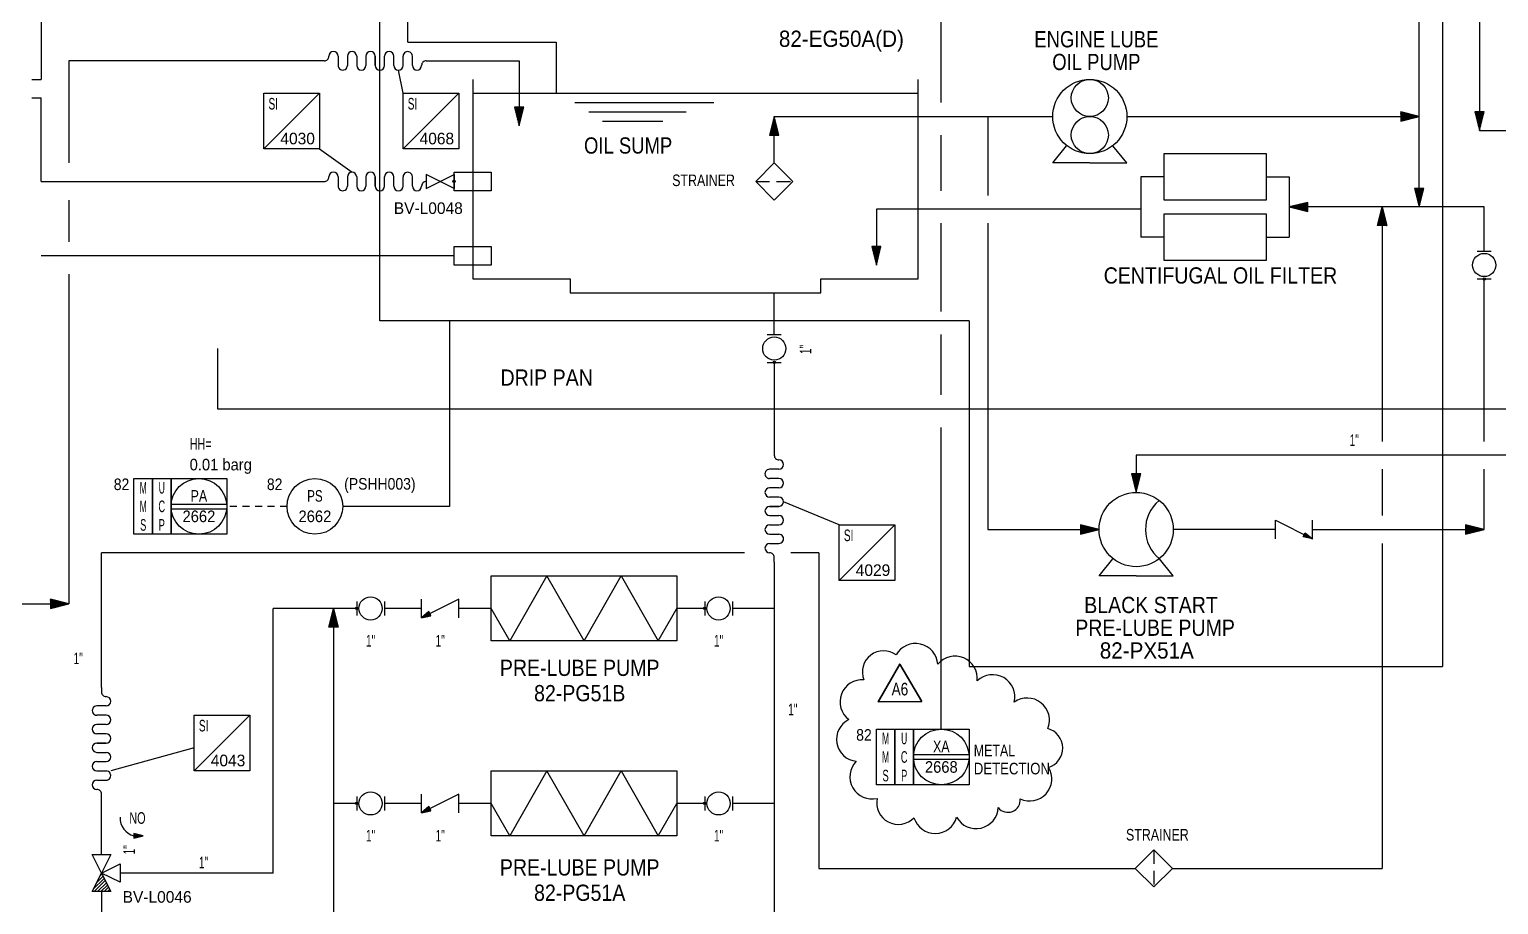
# Model space of a CAD drawing. Header units: millimetres. Extents: x 13 to 838, y 4 to 592.
# Drawn here: x 192.5 to 509.1, y 200.2 to 388.8 of the extents above; entities that cross this region are included whole.
import ezdxf
from ezdxf.enums import TextEntityAlignment as Align

# ---------------------------------------------------------------- set-up
doc = ezdxf.new("R2010")
doc.units = ezdxf.units.MM
doc.header["$PDMODE"] = 32
doc.header["$PDSIZE"] = 0.5
doc.linetypes.add('MEDIUM_DASHED', pattern=[4.5, 3, -1.5])
doc.linetypes.add('SHORT_DASHED', pattern=[2.7, 1.5, -1.2])
for name, color, linetype, lineweight in [('1', 7, 'Continuous', 25), ('18', 7, 'Continuous', 25), ('51', 7, 'Continuous', 25)]:
    doc.layers.add(name, color=color, linetype=linetype, lineweight=lineweight)
for name, color, linetype in [('35', 7, 'Continuous'), ('36', 7, 'Continuous'), ('62', 7, 'Continuous')]:
    doc.layers.add(name, color=color, linetype=linetype)

msp = doc.modelspace()

# ---------------------------------------------------------------- linework, layer by layer
at = {"layer": '1'}
for p, q in [((274, 386), (274, 492)), ((492, 350.5), (492, 423)), ((195, 395), (195, 378)), ((274, 386), (306, 386)), ((306, 386), (306, 375)), ((259, 383), (259, 381)), ((261, 383), (261, 381)), ((263, 383), (263, 381)), ((265, 383), (265, 381)), ((267, 381), (267, 383)), ((267, 383), (267, 381)), ((269, 381), (269, 383)), ((271, 381), (271, 383)), ((273, 375), (272, 380)), ((273, 381), (273, 383)), ((275, 381), (275, 383)), ((193, 378), (195, 378)), ((193, 374), (195, 374)), ((195, 356), (195, 374)), ((288, 375), (384, 375)), ((297.009, 371.962), (298.594, 370.376)), ((297.057, 371.774), (298.566, 370.263)), ((297.104, 371.585), (298.538, 370.15)), ((297.113, 372), (298.622, 370.49)), ((297.151, 371.396), (298.509, 370.037)), ((297.198, 371.208), (298.481, 369.924)), ((297.245, 371.019), (298.453, 369.811)), ((297.255, 372), (298.651, 370.603)), ((297.292, 370.83), (298.424, 369.697)), ((297.34, 370.642), (298.396, 369.584)), ((297.396, 372), (298.679, 370.716)), ((297.537, 372), (298.707, 370.829)), ((297.679, 372), (298.736, 370.942)), ((297.82, 372), (298.764, 371.055)), ((297.961, 372), (298.792, 371.169)), ((298.103, 372), (298.82, 371.282)), ((298.244, 372), (298.849, 371.395)), ((298.386, 372), (298.877, 371.508)), ((298.527, 372), (298.905, 371.621)), ((298.668, 372), (298.934, 371.734)), ((298.81, 372), (298.962, 371.848)), ((298.951, 372), (298.99, 371.961)), ((310, 373), (340, 373)), ((313, 371), (334, 371)), ((488, 370.951), (488.039, 370.99)), ((488, 370.81), (488.152, 370.962)), ((488, 370.668), (488.266, 370.934)), ((488, 370.527), (488.379, 370.905)), ((488, 370.386), (488.492, 370.877)), ((488, 370.244), (488.605, 370.849)), ((488, 370.103), (488.718, 370.82)), ((488, 369.961), (488.831, 370.792)), ((488, 369.82), (488.945, 370.764)), ((488, 369.679), (489.058, 370.736)), ((488, 369.537), (489.171, 370.707)), ((488, 369.396), (489.284, 370.679)), ((488, 369.255), (489.397, 370.651)), ((488, 369.113), (489.51, 370.622)), ((488.038, 369.009), (489.624, 370.594)), ((488.226, 369.057), (489.737, 370.566)), ((488.415, 369.104), (489.85, 370.538)), ((488.604, 369.151), (489.963, 370.509)), ((488.792, 369.198), (490.076, 370.481)), ((504.009, 370.962), (505.594, 369.376)), ((504.057, 370.774), (505.566, 369.263)), ((504.104, 370.585), (505.538, 369.15)), ((504.113, 371), (505.622, 369.49)), ((504.255, 371), (505.651, 369.603)), ((504.396, 371), (505.679, 369.716)), ((504.537, 371), (505.707, 369.829)), ((504.679, 371), (505.736, 369.942)), ((504.82, 371), (505.764, 370.055)), ((504.961, 371), (505.792, 370.169)), ((505.103, 371), (505.82, 370.282)), ((505.244, 371), (505.849, 370.395)), ((505.386, 371), (505.877, 370.508)), ((505.527, 371), (505.905, 370.621)), ((505.668, 371), (505.934, 370.734)), ((505.81, 371), (505.962, 370.848)), ((505.951, 371), (505.99, 370.961)), ((297.387, 370.453), (298.368, 369.471)), ((297.434, 370.264), (298.339, 369.358)), ((297.481, 370.076), (298.311, 369.245)), ((297.528, 369.887), (298.283, 369.132)), ((297.575, 369.698), (298.255, 369.018)), ((297.623, 369.509), (298.226, 368.905)), ((297.67, 369.321), (298.198, 368.792)), ((297.717, 369.132), (298.17, 368.679)), ((297.764, 368.943), (298.141, 368.566)), ((297.811, 368.755), (298.113, 368.453)), ((297.858, 368.566), (298.085, 368.339)), ((297.906, 368.377), (298.057, 368.226)), ((297.953, 368.189), (298.028, 368.113)), ((316, 369), (329, 369)), ((353.745, 366), (352.349, 367.397)), ((353.887, 366), (352.378, 367.51)), ((353.991, 366.038), (352.406, 367.624)), ((353.943, 366.226), (352.434, 367.737)), ((353.896, 366.415), (352.462, 367.85)), ((353.849, 366.604), (352.491, 367.963)), ((353.802, 366.792), (352.519, 368.076)), ((353.755, 366.981), (352.547, 368.189)), ((353.708, 367.17), (352.576, 368.303)), ((353.66, 367.358), (352.604, 368.416)), ((353.613, 367.547), (352.632, 368.529)), ((353.566, 367.736), (352.661, 368.642)), ((353.519, 367.924), (352.689, 368.755)), ((353.472, 368.113), (352.717, 368.868)), ((353.425, 368.302), (352.745, 368.982)), ((353.377, 368.491), (352.774, 369.095)), ((353.33, 368.679), (352.802, 369.208)), ((353.283, 368.868), (352.83, 369.321)), ((353.236, 369.057), (352.859, 369.434)), ((353.189, 369.245), (352.887, 369.547)), ((353.142, 369.434), (352.915, 369.661)), ((353.094, 369.623), (352.943, 369.774)), ((353.047, 369.811), (352.972, 369.887)), ((399, 370), (399, 353)), ((429, 370), (492, 370)), ((488.981, 369.245), (490.189, 370.453)), ((489.17, 369.292), (490.303, 370.424)), ((489.358, 369.34), (490.416, 370.396)), ((489.547, 369.387), (490.529, 370.368)), ((489.736, 369.434), (490.642, 370.339)), ((489.924, 369.481), (490.755, 370.311)), ((490.113, 369.528), (490.868, 370.283)), ((490.302, 369.575), (490.982, 370.255)), ((490.491, 369.623), (491.095, 370.226)), ((490.679, 369.67), (491.208, 370.198)), ((490.868, 369.717), (491.321, 370.17)), ((491.057, 369.764), (491.434, 370.141)), ((491.245, 369.811), (491.547, 370.113)), ((491.434, 369.858), (491.661, 370.085)), ((491.623, 369.906), (491.774, 370.057)), ((491.811, 369.953), (491.887, 370.028)), ((504.151, 370.396), (505.509, 369.037)), ((504.198, 370.208), (505.481, 368.924)), ((504.245, 370.019), (505.453, 368.811)), ((504.292, 369.83), (505.424, 368.697)), ((504.34, 369.642), (505.396, 368.584)), ((504.387, 369.453), (505.368, 368.471)), ((504.434, 369.264), (505.339, 368.358)), ((504.481, 369.076), (505.311, 368.245)), ((504.528, 368.887), (505.283, 368.132)), ((504.575, 368.698), (505.255, 368.018)), ((504.623, 368.509), (505.226, 367.905)), ((504.67, 368.321), (505.198, 367.792)), ((504.717, 368.132), (505.17, 367.679)), ((504.764, 367.943), (505.141, 367.566)), ((504.811, 367.755), (505.113, 367.453)), ((504.858, 367.566), (505.085, 367.339)), ((504.906, 367.377), (505.057, 367.226)), ((352.049, 366), (352.01, 366.039)), ((352.19, 366), (352.038, 366.152)), ((352.332, 366), (352.066, 366.266)), ((352.473, 366), (352.095, 366.379)), ((352.614, 366), (352.123, 366.492)), ((352.756, 366), (352.151, 366.605)), ((352.897, 366), (352.18, 366.718)), ((353.039, 366), (352.208, 366.831)), ((353.18, 366), (352.236, 366.945)), ((353.321, 366), (352.264, 367.058)), ((353.463, 366), (352.293, 367.171)), ((353.604, 366), (352.321, 367.284)), ((504.953, 367.189), (505.028, 367.113)), ((255, 363), (262, 358)), ((195, 356), (256, 356)), ((259, 357), (259, 355)), ((261, 357), (261, 355)), ((263, 357), (263, 355)), ((265, 357), (265, 355)), ((267, 355), (267, 357)), ((267, 357), (267, 355)), ((269, 355), (269, 357)), ((271, 355), (271, 357)), ((273, 355), (273, 357)), ((275, 355), (275, 357)), ((437, 357), (432, 357)), ((437, 357), (432, 357)), ((432, 357), (432, 344)), ((459, 357), (464, 357)), ((201, 352), (201, 343)), ((467.962, 351.491), (466.376, 349.906)), ((491.009, 354.462), (492.594, 352.876)), ((491.057, 354.274), (492.566, 352.763)), ((491.104, 354.085), (492.538, 352.65)), ((491.113, 354.5), (492.622, 352.99)), ((491.151, 353.896), (492.509, 352.537)), ((491.198, 353.708), (492.481, 352.424)), ((491.245, 353.519), (492.453, 352.311)), ((491.255, 354.5), (492.651, 353.103)), ((491.292, 353.33), (492.424, 352.197)), ((491.34, 353.142), (492.396, 352.084)), ((491.387, 352.953), (492.368, 351.971)), ((491.396, 354.5), (492.679, 353.216)), ((491.434, 352.764), (492.339, 351.858)), ((491.481, 352.576), (492.311, 351.745)), ((491.528, 352.387), (492.283, 351.632)), ((491.537, 354.5), (492.707, 353.329)), ((491.575, 352.198), (492.255, 351.518)), ((491.623, 352.009), (492.226, 351.405)), ((491.67, 351.821), (492.198, 351.292)), ((491.679, 354.5), (492.736, 353.442)), ((491.717, 351.632), (492.17, 351.179)), ((491.82, 354.5), (492.764, 353.555)), ((491.961, 354.5), (492.792, 353.669)), ((492.103, 354.5), (492.82, 353.782)), ((492.244, 354.5), (492.849, 353.895)), ((492.386, 354.5), (492.877, 354.008)), ((492.527, 354.5), (492.905, 354.121)), ((492.668, 354.5), (492.934, 354.234)), ((492.81, 354.5), (492.962, 354.348)), ((492.951, 354.5), (492.99, 354.461)), ((492, 350.5), (464, 350.5)), ((464.189, 350.547), (464.113, 350.472)), ((464.377, 350.594), (464.226, 350.443)), ((464.566, 350.642), (464.339, 350.415)), ((464.755, 350.689), (464.453, 350.387)), ((464.943, 350.736), (464.566, 350.359)), ((465.132, 350.783), (464.679, 350.33)), ((465.321, 350.83), (464.792, 350.302)), ((465.509, 350.877), (464.905, 350.274)), ((465.698, 350.925), (465.018, 350.245)), ((465.887, 350.972), (465.132, 350.217)), ((466.076, 351.019), (465.245, 350.189)), ((466.264, 351.066), (465.358, 350.161)), ((466.453, 351.113), (465.471, 350.132)), ((466.642, 351.16), (465.584, 350.104)), ((466.83, 351.208), (465.697, 350.076)), ((467.019, 351.255), (465.811, 350.047)), ((467.208, 351.302), (465.924, 350.019)), ((467.396, 351.349), (466.037, 349.991)), ((467.585, 351.396), (466.15, 349.962)), ((467.774, 351.443), (466.263, 349.934)), ((468, 351.387), (466.49, 349.878)), ((468, 351.245), (466.603, 349.849)), ((468, 351.104), (466.716, 349.821)), ((468, 350.963), (466.829, 349.793)), ((468, 350.821), (466.942, 349.764)), ((468, 350.68), (467.055, 349.736)), ((468, 350.539), (467.169, 349.708)), ((468, 350.397), (467.282, 349.68)), ((468, 350.256), (467.395, 349.651)), ((468, 350.114), (467.508, 349.623)), ((468, 349.973), (467.621, 349.595)), ((468, 349.832), (467.734, 349.566)), ((468, 349.69), (467.848, 349.538)), ((468, 349.549), (467.961, 349.51)), ((483.104, 346.915), (484.537, 348.35)), ((483.151, 347.104), (484.509, 348.463)), ((483.197, 347.292), (484.48, 348.576)), ((483.244, 347.481), (484.452, 348.689)), ((483.291, 347.67), (484.424, 348.803)), ((483.34, 347.858), (484.395, 348.916)), ((483.386, 348.047), (484.367, 349.029)), ((483.433, 348.236), (484.339, 349.142)), ((483.48, 348.424), (484.31, 349.255)), ((483.528, 348.613), (484.282, 349.368)), ((483.575, 348.802), (484.255, 349.482)), ((483.622, 348.991), (484.225, 349.595)), ((483.669, 349.179), (484.197, 349.708)), ((483.717, 349.368), (484.17, 349.821)), ((483.764, 349.557), (484.14, 349.934)), ((483.811, 349.745), (484.113, 350.047)), ((483.858, 349.934), (484.085, 350.161)), ((483.906, 350.123), (484.057, 350.274)), ((483.953, 350.311), (484.028, 350.387)), ((484, 350.5), (484, 300)), ((491.764, 351.443), (492.141, 351.066)), ((491.811, 351.255), (492.113, 350.953)), ((491.858, 351.066), (492.085, 350.839)), ((506, 350.5), (492, 350.5)), ((506, 341), (506, 350.5)), ((399, 347), (399, 317)), ((483.008, 346.538), (484.594, 348.124)), ((483.057, 346.726), (484.565, 348.237)), ((483.113, 346.5), (484.622, 348.01)), ((483.255, 346.5), (484.65, 347.897)), ((483.395, 346.5), (484.679, 347.784)), ((483.537, 346.5), (484.707, 347.671)), ((483.679, 346.5), (484.735, 347.558)), ((483.819, 346.5), (484.764, 347.445)), ((483.961, 346.5), (484.792, 347.331)), ((484.102, 346.5), (484.819, 347.218)), ((484.244, 346.5), (484.849, 347.105)), ((484.386, 346.5), (484.877, 346.992)), ((484.526, 346.5), (484.904, 346.879)), ((484.668, 346.5), (484.934, 346.766)), ((484.809, 346.5), (484.962, 346.652)), ((484.951, 346.5), (484.989, 346.539)), ((374.113, 342), (375.622, 340.49)), ((374.255, 342), (375.651, 340.603)), ((374.396, 342), (375.679, 340.716)), ((374.537, 342), (375.707, 340.829)), ((374.679, 342), (375.736, 340.942)), ((374.82, 342), (375.764, 341.055)), ((374.961, 342), (375.792, 341.169)), ((375.103, 342), (375.82, 341.282)), ((375.244, 342), (375.849, 341.395)), ((375.386, 342), (375.877, 341.508)), ((375.527, 342), (375.905, 341.621)), ((375.668, 342), (375.934, 341.734)), ((375.81, 342), (375.962, 341.848)), ((375.951, 342), (375.99, 341.961)), ((437, 344), (432, 344)), ((459, 344), (464, 344)), ((284, 340), (195, 340)), ((374.009, 341.962), (375.594, 340.376)), ((374.057, 341.774), (375.566, 340.263)), ((374.104, 341.585), (375.538, 340.15)), ((374.151, 341.396), (375.509, 340.037)), ((374.198, 341.208), (375.481, 339.924)), ((374.245, 341.019), (375.453, 339.811)), ((374.292, 340.83), (375.424, 339.697)), ((374.34, 340.642), (375.396, 339.584)), ((374.387, 340.453), (375.368, 339.471)), ((374.434, 340.264), (375.339, 339.358)), ((374.481, 340.076), (375.311, 339.245)), ((374.528, 339.887), (375.283, 339.132)), ((374.575, 339.698), (375.255, 339.018)), ((374.623, 339.509), (375.226, 338.905)), ((374.67, 339.321), (375.198, 338.792)), ((374.717, 339.132), (375.17, 338.679)), ((374.764, 338.943), (375.141, 338.566)), ((504.501, 341), (507.501, 341)), ((201, 336), (201, 265)), ((374.811, 338.755), (375.113, 338.453)), ((374.858, 338.566), (375.085, 338.339)), ((374.906, 338.377), (375.057, 338.226)), ((374.953, 338.189), (375.028, 338.113)), ((504.501, 335), (507.501, 335)), ((506, 300), (506, 335)), ((353, 323), (353, 332)), ((351.5, 323), (354.5, 323)), ((351.5, 317), (354.5, 317)), ((353, 317), (353, 298)), ((353, 298), (353, 297)), ((219, 280), (219, 292)), ((354, 294), (352, 294)), ((354, 292), (352, 292)), ((430.009, 292.962), (431.594, 291.376)), ((430.057, 292.774), (431.566, 291.263)), ((430.104, 292.585), (431.538, 291.15)), ((430.113, 293), (431.622, 291.49)), ((430.151, 292.396), (431.509, 291.037)), ((430.198, 292.208), (431.481, 290.924)), ((430.245, 292.019), (431.453, 290.811)), ((430.255, 293), (431.651, 291.603)), ((430.292, 291.83), (431.424, 290.697)), ((430.34, 291.642), (431.396, 290.584)), ((430.387, 291.453), (431.368, 290.471)), ((430.396, 293), (431.679, 291.716)), ((430.537, 293), (431.707, 291.829)), ((430.679, 293), (431.736, 291.942)), ((430.82, 293), (431.764, 292.055)), ((430.961, 293), (431.792, 292.169)), ((431.103, 293), (431.82, 292.282)), ((431.244, 293), (431.849, 292.395)), ((431.386, 293), (431.877, 292.508)), ((431.527, 293), (431.905, 292.621)), ((431.668, 293), (431.934, 292.734)), ((431.81, 293), (431.962, 292.848)), ((431.951, 293), (431.99, 292.961)), ((484, 294), (484, 284)), ((354, 290), (352, 290)), ((430.434, 291.264), (431.339, 290.358)), ((430.481, 291.076), (431.311, 290.245)), ((430.528, 290.887), (431.283, 290.132)), ((430.575, 290.698), (431.255, 290.018)), ((430.623, 290.509), (431.226, 289.905)), ((430.67, 290.321), (431.198, 289.792)), ((430.717, 290.132), (431.17, 289.679)), ((430.764, 289.943), (431.141, 289.566)), ((430.811, 289.755), (431.113, 289.453)), ((430.858, 289.566), (431.085, 289.339)), ((430.906, 289.377), (431.057, 289.226)), ((430.953, 289.189), (431.028, 289.113)), ((223, 286.5), (235, 286.5)), ((223, 285.5), (235, 285.5)), ((354, 288), (352, 288)), ((354, 286), (352, 286)), ((352, 286), (354, 286)), ((367, 282), (355, 287)), ((352, 284), (354, 284)), ((352, 282), (354, 282)), ((419, 281.951), (419.039, 281.99)), ((419, 281.81), (419.152, 281.962)), ((419, 281.668), (419.266, 281.934)), ((419, 281.527), (419.379, 281.905)), ((419, 281.386), (419.492, 281.877)), ((419, 281.244), (419.605, 281.849)), ((419, 281.103), (419.718, 281.82)), ((502, 281.951), (502.039, 281.99)), ((502, 281.81), (502.152, 281.962)), ((502, 281.668), (502.266, 281.934)), ((502, 281.527), (502.379, 281.905)), ((502, 281.386), (502.492, 281.877)), ((502, 281.244), (502.605, 281.849)), ((502, 281.103), (502.718, 281.82)), ((352, 280), (354, 280)), ((419, 280.961), (419.831, 281.792)), ((419, 280.82), (419.945, 281.764)), ((419, 280.679), (420.058, 281.736)), ((419, 280.537), (420.171, 281.707)), ((419, 280.396), (420.284, 281.679)), ((419, 280.255), (420.397, 281.651)), ((419, 280.113), (420.51, 281.622)), ((419.038, 280.009), (420.624, 281.594)), ((419.226, 280.057), (420.737, 281.566)), ((419.415, 280.104), (420.85, 281.538)), ((419.604, 280.151), (420.963, 281.509)), ((419.792, 280.198), (421.076, 281.481)), ((419.981, 280.245), (421.189, 281.453)), ((420.17, 280.292), (421.303, 281.424)), ((420.358, 280.34), (421.416, 281.396)), ((420.547, 280.387), (421.529, 281.368)), ((420.736, 280.434), (421.642, 281.339)), ((420.924, 280.481), (421.755, 281.311)), ((421.113, 280.528), (421.868, 281.283)), ((421.302, 280.575), (421.982, 281.255)), ((421.491, 280.623), (422.095, 281.226)), ((421.679, 280.67), (422.208, 281.198)), ((421.868, 280.717), (422.321, 281.17)), ((422.057, 280.764), (422.434, 281.141)), ((422.245, 280.811), (422.547, 281.113)), ((422.434, 280.858), (422.661, 281.085)), ((422.623, 280.906), (422.774, 281.057)), ((422.811, 280.953), (422.887, 281.028)), ((461, 281), (439, 281)), ((502, 280.961), (502.831, 281.792)), ((502, 280.82), (502.945, 281.764)), ((502, 280.679), (503.058, 281.736)), ((502, 280.537), (503.171, 281.707)), ((502, 280.396), (503.284, 281.679)), ((502, 280.255), (503.397, 281.651)), ((502, 280.113), (503.51, 281.622)), ((502.038, 280.009), (503.624, 281.594)), ((502.226, 280.057), (503.737, 281.566)), ((502.415, 280.104), (503.85, 281.538)), ((502.604, 280.151), (503.963, 281.509)), ((502.792, 280.198), (504.076, 281.481)), ((502.981, 280.245), (504.189, 281.453)), ((503.17, 280.292), (504.303, 281.424)), ((503.358, 280.34), (504.416, 281.396)), ((503.547, 280.387), (504.529, 281.368)), ((503.736, 280.434), (504.642, 281.339)), ((503.924, 280.481), (504.755, 281.311)), ((504.113, 280.528), (504.868, 281.283)), ((504.302, 280.575), (504.982, 281.255)), ((504.491, 280.623), (505.095, 281.226)), ((504.679, 280.67), (505.208, 281.198)), ((504.868, 280.717), (505.321, 281.17)), ((505.057, 280.764), (505.434, 281.141)), ((505.245, 280.811), (505.547, 281.113)), ((505.434, 280.858), (505.661, 281.085)), ((505.623, 280.906), (505.774, 281.057)), ((505.811, 280.953), (505.887, 281.028)), ((346.6, 276), (208, 276)), ((208, 247), (208, 276)), ((352, 278), (354, 278)), ((362.6, 276), (356.6, 276)), ((484, 278), (484, 208)), ((353, 274), (353, 275)), ((353, 274), (353, 264)), ((197, 265.951), (197.039, 265.99)), ((167, 265), (201, 265)), ((197, 265.81), (197.152, 265.962)), ((197, 265.668), (197.266, 265.934)), ((197, 265.527), (197.379, 265.905)), ((197, 265.386), (197.492, 265.877)), ((197, 265.244), (197.605, 265.849)), ((197, 265.103), (197.718, 265.82)), ((197, 264.961), (197.831, 265.792)), ((197, 264.82), (197.945, 265.764)), ((197, 264.679), (198.058, 265.736)), ((197, 264.537), (198.171, 265.707)), ((197, 264.396), (198.284, 265.679)), ((197, 264.255), (198.397, 265.651)), ((197, 264.113), (198.51, 265.622)), ((197.038, 264.009), (198.624, 265.594)), ((197.226, 264.057), (198.737, 265.566)), ((197.415, 264.104), (198.85, 265.538)), ((197.604, 264.151), (198.963, 265.509)), ((197.792, 264.198), (199.076, 265.481)), ((197.981, 264.245), (199.189, 265.453)), ((198.17, 264.292), (199.303, 265.424)), ((198.358, 264.34), (199.416, 265.396)), ((198.547, 264.387), (199.529, 265.368)), ((198.736, 264.434), (199.642, 265.339)), ((198.924, 264.481), (199.755, 265.311)), ((199.113, 264.528), (199.868, 265.283)), ((199.302, 264.575), (199.982, 265.255)), ((199.491, 264.623), (200.095, 265.226)), ((199.679, 264.67), (200.208, 265.198)), ((199.868, 264.717), (200.321, 265.17)), ((200.057, 264.764), (200.434, 265.141)), ((200.245, 264.811), (200.547, 265.113)), ((200.434, 264.858), (200.661, 265.085)), ((200.623, 264.906), (200.774, 265.057)), ((200.811, 264.953), (200.887, 265.028)), ((258, 264), (245, 264)), ((245, 207), (245, 264)), ((257.528, 262.113), (258.283, 262.868)), ((257.575, 262.302), (258.255, 262.981)), ((257.623, 262.491), (258.226, 263.094)), ((257.67, 262.679), (258.198, 263.208)), ((257.717, 262.868), (258.17, 263.321)), ((257.764, 263.057), (258.141, 263.433)), ((257.811, 263.244), (258.113, 263.546)), ((257.858, 263.433), (258.085, 263.66)), ((257.906, 263.622), (258.057, 263.773)), ((257.953, 263.811), (258.028, 263.887)), ((263, 265.5), (263, 262.5)), ((269, 265.5), (269, 262.5)), ((277, 264), (269, 264)), ((292, 264), (285, 264)), ((338, 264), (332, 264)), ((338, 265.5), (338, 262.5)), ((344, 265.5), (344, 262.5)), ((353, 264), (344, 264)), ((353, 264), (353, 222)), ((257.009, 260.038), (258.594, 261.624)), ((257.057, 260.225), (258.566, 261.737)), ((257.104, 260.414), (258.538, 261.85)), ((257.113, 260), (258.622, 261.51)), ((257.151, 260.603), (258.509, 261.962)), ((257.198, 260.792), (258.481, 262.076)), ((257.245, 260.981), (258.453, 262.189)), ((257.255, 260), (258.651, 261.397)), ((257.292, 261.17), (258.424, 262.302)), ((257.34, 261.357), (258.396, 262.416)), ((257.387, 261.546), (258.368, 262.529)), ((257.396, 260), (258.679, 261.283)), ((257.434, 261.735), (258.339, 262.641)), ((257.481, 261.923), (258.311, 262.754)), ((257.537, 260), (258.707, 261.17)), ((257.679, 260), (258.736, 261.058)), ((257.82, 260), (258.764, 260.945)), ((257.961, 260), (258.792, 260.83)), ((258.103, 260), (258.82, 260.718)), ((258.244, 260), (258.849, 260.605)), ((258.386, 260), (258.877, 260.491)), ((258.527, 260), (258.905, 260.378)), ((258.668, 260), (258.934, 260.266)), ((258.81, 260), (258.962, 260.151)), ((258.951, 260), (258.99, 260.039)), ((208, 247), (208, 246)), ((209, 243), (207, 243)), ((209, 241), (207, 241)), ((209, 239), (207, 239)), ((379, 226), (379, 238)), ((209, 237), (207, 237)), ((209, 235), (207, 235)), ((207, 235), (209, 235)), ((207, 233), (209, 233)), ((228, 234), (210, 229)), ((383, 232.5), (395, 232.5)), ((383, 231.5), (395, 231.5)), ((207, 231), (209, 231)), ((207, 229), (209, 229)), ((207, 227), (209, 227)), ((208, 223), (208, 224)), ((208, 211), (208, 223)), ((258, 222), (258, 162)), ((263, 222), (258, 222)), ((263, 223.5), (263, 220.5)), ((269, 223.5), (269, 220.5)), ((277, 222), (269, 222)), ((292, 222), (285, 222)), ((338, 222), (332, 222)), ((338, 223.5), (338, 220.5)), ((344, 223.5), (344, 220.5)), ((353, 222), (344, 222)), ((215.077, 215.481), (215, 215.404)), ((215.19, 215.452), (215, 215.262)), ((215.303, 215.424), (215, 215.121)), ((215.416, 215.396), (215, 214.979)), ((215.53, 215.368), (215, 214.838)), ((215.643, 215.339), (215, 214.696)), ((215.756, 215.311), (215, 214.555)), ((215.869, 215.283), (215.116, 214.529)), ((215.982, 215.254), (215.304, 214.576)), ((216.095, 215.226), (215.492, 214.623)), ((216.208, 215.198), (215.681, 214.67)), ((216.321, 215.17), (215.869, 214.717)), ((216.434, 215.141), (216.058, 214.764)), ((216.548, 215.113), (216.246, 214.812)), ((216.661, 215.085), (216.435, 214.859)), ((216.774, 215.057), (216.623, 214.906)), ((216.887, 215.028), (216.812, 214.953)), ((206.244, 203.488), (208.586, 205.828)), ((206.95, 204.9), (208.35, 206.299)), ((207.656, 206.313), (208.115, 206.771)), ((245, 207), (212, 207)), ((438.8, 208), (484, 208)), ((206.463, 203), (208.822, 205.357)), ((207.17, 203), (209.057, 204.885)), ((207.878, 203), (209.293, 204.414)), ((208, 203), (208, 195)), ((208.585, 203), (209.529, 203.943)), ((209.293, 203), (209.764, 203.471))]:
    msp.add_line(p, q, dxfattribs=at)
at = {"layer": '1', "linetype": 'MEDIUM_DASHED'}
for p, q in [((349, 356), (357, 356)), ((434.8, 212), (434.8, 204))]:
    msp.add_line(p, q, dxfattribs=at)
at = {"layer": '1'}
for points in [[(492, 480), (505, 480), (505, 367), (516, 367), (516, 314)], [(256, 382), (201, 382), (201, 360)], [(278, 382), (298, 382), (298, 371)], [(288, 378), (288, 335), (309, 335), (309, 332), (363, 332), (363, 335), (384, 335), (384, 378)], [(243, 363), (243, 375), (255, 375), (255, 363), (243, 363), (255, 375)], [(273, 363), (273, 375), (285, 375), (285, 363), (273, 363), (285, 375)], [(353, 360), (353, 370), (399, 370), (413, 370)], [(421, 360), (413, 360), (416, 363.7)], [(421, 360), (429, 360), (426, 363.7)], [(459, 357), (464, 357), (464, 344)], [(432, 350), (375, 350), (375, 338)], [(283, 326), (283, 286), (260, 286)], [(233, 320), (233, 307), (526, 307), (526, 319)], [(399, 317), (399, 281), (423, 281)], [(552, 297), (431, 297), (431, 289)], [(469, 281), (506, 281), (506, 294)], [(367, 270), (367, 282), (379, 282), (379, 270), (367, 270), (379, 282)], [(461, 279), (461, 283), (469, 279), (469, 283)], [(469, 279), (467.202, 279.877), (467.246, 279.967)], [(362.6, 276), (362.6, 208), (430.8, 208)], [(431, 271), (423, 271), (426, 274.7)], [(431, 271), (439, 271), (436, 274.7)], [(312, 257), (304, 271), (296, 257), (292, 264)], [(312, 257), (320, 271), (328, 257), (332, 264)], [(285, 262), (285, 266), (277, 262), (277, 266)], [(263, 264), (258, 264), (258, 222)], [(277, 262), (278.798, 262.877), (278.754, 262.967)], [(228, 229), (228, 241), (240, 241), (240, 229), (228, 229), (240, 241)], [(312, 215), (304, 229), (296, 215), (292, 222)], [(312, 215), (320, 229), (328, 215), (332, 222)], [(285, 220), (285, 224), (277, 220), (277, 224)], [(353, 222), (353, 178), (344, 178)], [(277, 220), (278.798, 220.877), (278.754, 220.967)]]:
    msp.add_lwpolyline(points, dxfattribs=at)
for points in [[(298, 368), (299, 372), (297, 372)], [(492, 370), (488, 371), (488, 369)], [(505, 367), (506, 371), (504, 371)], [(353, 370), (352, 366), (354, 366)], [(459, 362), (459, 352), (437, 352), (437, 362)], [(292, 358), (292, 354), (284, 354), (284, 358)], [(353, 360), (349, 356), (353, 352), (357, 356)], [(278, 354.5), (281, 356), (278, 357.5)], [(284, 354.5), (281, 356), (284, 357.5)], [(464, 350.5), (468, 349.5), (468, 351.5)], [(492, 350.5), (493, 354.5), (491, 354.5)], [(459, 349), (459, 339), (437, 339), (437, 349)], [(484, 350.5), (485, 346.5), (483, 346.5)], [(292, 342), (292, 338), (284, 338), (284, 342)], [(375, 338), (376, 342), (374, 342)], [(219, 292), (219, 280), (215, 280), (215, 292)], [(223, 292), (223, 280), (219, 280), (219, 292)], [(223, 280), (223, 292), (235, 292), (235, 280)], [(431, 289), (432, 293), (430, 293)], [(423, 281), (419, 282), (419, 280)], [(506, 281), (502, 282), (502, 280)], [(469, 279), (466.983, 279.427), (467.422, 280.326)], [(469, 279), (467.027, 279.517), (467.378, 280.236)], [(469, 279), (467.071, 279.607), (467.334, 280.146)], [(469, 279), (467.115, 279.697), (467.29, 280.057)], [(292, 257), (292, 271), (332, 271), (332, 257)], [(201, 265), (197, 266), (197, 264)], [(258, 264), (259, 260), (257, 260)], [(277, 262), (279.017, 262.427), (278.578, 263.326)], [(277, 262), (278.973, 262.517), (278.622, 263.236)], [(277, 262), (278.929, 262.607), (278.666, 263.146)], [(277, 262), (278.885, 262.697), (278.71, 263.057)], [(379, 238), (379, 226), (375, 226), (375, 238)], [(383, 238), (383, 226), (379, 226), (379, 238)], [(383, 226), (383, 238), (395, 238), (395, 226)], [(292, 215), (292, 229), (332, 229), (332, 215)], [(277, 220), (279.017, 220.427), (278.578, 221.326)], [(277, 220), (278.973, 220.517), (278.622, 221.236)], [(277, 220), (278.929, 220.607), (278.666, 221.146)], [(277, 220), (278.885, 220.697), (278.71, 221.057)], [(217, 215), (215, 215.5), (215, 214.5)], [(217, 215), (215, 215.5), (215, 214.5)], [(208, 207), (206, 211), (210, 211)], [(208, 207), (212, 209), (212, 205)], [(438.8, 208), (434.8, 212), (430.8, 208), (434.8, 204)], [(208, 207), (210, 203), (206, 203)]]:
    msp.add_lwpolyline(points, close=True, dxfattribs=at)
at = {"layer": '1', "lineweight": 35}
msp.add_lwpolyline([(384.788, 243.962), (380.041, 252.028), (375.425, 243.881)], close=True, dxfattribs=at)
at = {"layer": '1'}
for centre, radius in [((421, 370), 8), ((421, 374), 4), ((421, 366), 4), ((506, 338), 2.5), ((353, 320), 2.5), ((229, 286), 6), ((254, 286), 6), ((431, 281), 8), ((266, 264), 2.5), ((341, 264), 2.5), ((389, 232), 6), ((266, 222), 2.5), ((341, 222), 2.5)]:
    msp.add_circle(centre, radius, dxfattribs=at)
for centre, radius, start, end in [((258, 383), 1, 0, 180), ((262, 383), 1, 0.0396, 180), ((266, 383), 1, 0, 180), ((270, 383), 1, 0, 180), ((274, 383), 1, 0, 180.0396), ((256, 383), 1, 269.9852, 0.0593), ((260, 381), 1, 180, 0.0396), ((264, 381), 1, 180, 0), ((268, 381), 1, 180, 0), ((272, 381), 1, 180.0396, 0), ((276, 381), 1, 180, 0), ((278, 381), 1, 89.9852, 180.0593), ((258, 357), 1, 0, 180), ((262, 357), 1, 0.0396, 180), ((266, 357), 1, 0, 180), ((270, 357), 1, 0, 180), ((274, 357), 1, 0, 180.0396), ((256, 357), 1, 269.9852, 0.0593), ((260, 355), 1, 180, 0.0396), ((264, 355), 1, 180, 0), ((268, 355), 1, 180, 0), ((272, 355), 1, 180.0396, 0), ((276, 355), 1, 180, 0), ((278, 355), 1, 89.9852, 180.0593), ((354, 297), 1, 179.9852, 270.0593), ((354, 295), 1, 270, 90), ((352, 293), 1, 90, 270.0396), ((354, 291), 1, 270.0396, 90), ((352, 289), 1, 90, 270), ((352, 285), 1, 90, 270), ((354, 287), 1, 270, 90), ((441.096, 280.991), 8.096, 129.9251, 230.9917), ((352, 281), 1, 90.0396, 270), ((354, 283), 1, 270, 90), ((354, 279), 1, 270, 90.0396), ((352, 277), 1, 90, 270), ((352, 275), 1, 359.9852, 90.0593), ((209, 246), 1, 179.9852, 270.0593), ((209, 244), 1, 270, 90), ((207, 242), 1, 90, 270.0396), ((209, 240), 1, 270.0396, 90), ((207, 238), 1, 90, 270), ((207, 234), 1, 90, 270), ((209, 236), 1, 270, 90), ((209, 232), 1, 270, 90), ((207, 230), 1, 90.0396, 270), ((209, 228), 1, 270, 90.0396), ((207, 226), 1, 90, 270), ((207, 224), 1, 359.9852, 90.0593), ((216.037, 218.902), 4.038, 178.6209, 255.1229)]:
    msp.add_arc(centre, radius, start, end, dxfattribs=at)
at = {"layer": '18'}
for p, q in [((389, 354), (389, 366)), ((389, 328), (389, 347)), ((395, 326), (268, 326)), ((389, 310), (389, 323)), ((389, 238), (389, 303))]:
    msp.add_line(p, q, dxfattribs=at)
at = {"layer": '18', "linetype": 'SHORT_DASHED'}
msp.add_line((248, 286), (235, 286), dxfattribs=at)
at = {"layer": '18'}
for points in [[(268, 326), (268, 454), (497, 454), (497, 251.5)], [(389, 373), (389, 400), (340, 400)], [(395, 326), (395, 251.5), (497, 251.5)]]:
    msp.add_lwpolyline(points, dxfattribs=at)
at = {"layer": '51'}
for centre, radius, start, end in [((376.567, 250.292), 4.579, 53.77266, 201.25225), ((383.464, 251.67), 4.788, 3.59282, 151.07241), ((391.962, 248.939), 4.798, 353.3431, 140.82269), ((371.931, 243.879), 4.768, 85.57418, 233.05378), ((400.062, 244.93), 4.799, 346.52184, 134.00143), ((407.512, 239.909), 4.794, 338.01835, 125.49794), ((371.179, 235.8), 4.763, 116.34447, 263.82406), ((410.809, 233.915), 4.354, 287.21881, 74.69841), ((374.082, 227.722), 4.779, 135.61461, 283.09421), ((408.064, 227.267), 4.74, 244.19277, 31.67236), ((379.744, 222.145), 4.671, 168.61884, 316.09844), ((403.358, 222.73), 2.656, 218.35984, 5.83943), ((387.689, 220.305), 4.787, 196.99061, 344.4702), ((396.488, 221.361), 4.795, 209.17814, 356.65773)]:
    msp.add_arc(centre, radius, start, end, dxfattribs=at)
at = {"layer": '62'}
for p in [(284, 356), (506, 335), (353, 317), (263, 264), (338, 264), (263, 222), (338, 222)]:
    msp.add_point(p, dxfattribs=at)

# ---------------------------------------------------------------- texts
at = {"layer": '1', "width": 0.8}
msp.add_text('A6', height=2.73, dxfattribs=at).set_placement((380.079, 245.265), align=Align.CENTER)
at = {"layer": '35'}
for s, width, p in [('SI', 0.65, (244, 371.5)), ('SI', 0.65, (274, 371.5)), ('STRAINER', 0.8, (331, 355)), ('1"', 0.65, (477, 299)), ('HH=', 0.7, (227, 298.209)), ('0.01 barg', 0.95, (227, 293.75)), ('SI', 0.65, (368, 278.5)), ('1"', 0.65, (202, 252)), ('1"', 0.65, (356, 241)), ('SI', 0.65, (229, 237.5)), ('METAL', 0.8, (396, 232.15)), ('DETECTION', 0.85, (396, 228.25)), ('NO', 0.7, (214, 217.6)), ('STRAINER', 0.8, (428.8, 214)), ('1"', 0.65, (229, 208))]:
    msp.add_text(s, height=2.5, dxfattribs=dict(at, width=width)).set_placement(p)
for s, p in [('4030', (254, 364)), ('4068', (284, 364)), ('4029', (378, 271)), ('4043', (239, 230))]:
    msp.add_text(s, height=2.5, dxfattribs=at).set_placement(p, align=Align.RIGHT)
msp.add_text('BV-L0048', height=2.5, dxfattribs=at).set_placement((271, 349))
at = {"layer": '35', "width": 0.65}
for rotation, p in [(90, (361, 319.8)), (89.954, (215.2, 212))]:
    msp.add_text('1"', height=2.5, rotation=rotation, dxfattribs=at).set_placement(p, align=Align.CENTER)
at = {"layer": '35', "width": 0.9}
for p in [(214, 289.5), (247, 289.5), (374, 235.5)]:
    msp.add_text('82', height=2.5, dxfattribs=at).set_placement(p, align=Align.RIGHT)
at = {"layer": '35'}
for s, width, p in [('(PSHH003)', 0.9, (268, 289.6)), ('M', 0.55, (217, 288.75)), ('U', 0.55, (221, 288.75)), ('PA', 0.8, (229, 287)), ('PS', 0.75, (254, 287)), ('M', 0.55, (217, 284.75)), ('C', 0.6, (221, 284.75)), ('2662', 0.95, (229, 282.6)), ('2662', 0.95, (254, 282.6)), ('S', 0.6, (217, 280.75)), ('P', 0.6, (221, 280.75)), ('1"', 0.65, (266, 255.8)), ('1"', 0.65, (281, 255.8)), ('1"', 0.65, (341, 255.8)), ('M', 0.55, (377, 234.75)), ('U', 0.55, (381, 234.75)), ('XA', 0.8, (389, 233)), ('M', 0.55, (377, 230.75)), ('C', 0.6, (381, 230.75)), ('S', 0.6, (377, 226.75)), ('P', 0.6, (381, 226.75)), ('2668', 0.95, (389, 228.6)), ('1"', 0.65, (266, 213.8)), ('1"', 0.65, (281, 213.8)), ('1"', 0.65, (341, 213.8))]:
    msp.add_text(s, height=2.5, dxfattribs=dict(at, width=width)).set_placement(p, align=Align.CENTER)
msp.add_text('BV-L0046', height=2.5, dxfattribs=at).set_placement((220, 200.6), align=Align.CENTER)
at = {"layer": '36'}
for s, width, p in [('82-EG50A(D)', 0.95, (354, 384.999)), ('OIL SUMP', 0.85, (312, 362)), ('CENTIFUGAL OIL FILTER', 0.9, (424, 334)), ('DRIP PAN', 0.9, (294, 312))]:
    msp.add_text(s, height=3.5, dxfattribs=dict(at, width=width)).set_placement(p)
for s, width, p in [('ENGINE LUBE', 0.85, (422.415, 384.899)), ('OIL PUMP', 0.85, (422.415, 379.999)), ('BLACK START', 0.9, (434.192, 263)), ('PRE-LUBE PUMP', 0.9, (435.066, 258.1)), ('82-PX51A', 0.95, (433.287, 253.2)), ('PRE-LUBE PUMP', 0.9, (311.066, 249.459)), ('82-PG51B', 0.9, (311.066, 243.999)), ('PRE-LUBE PUMP', 0.9, (311.066, 206.459)), ('82-PG51A', 0.9, (311.066, 200.999))]:
    msp.add_text(s, height=3.5, dxfattribs=dict(at, width=width)).set_placement(p, align=Align.CENTER)

doc.saveas('drawing.dxf')
